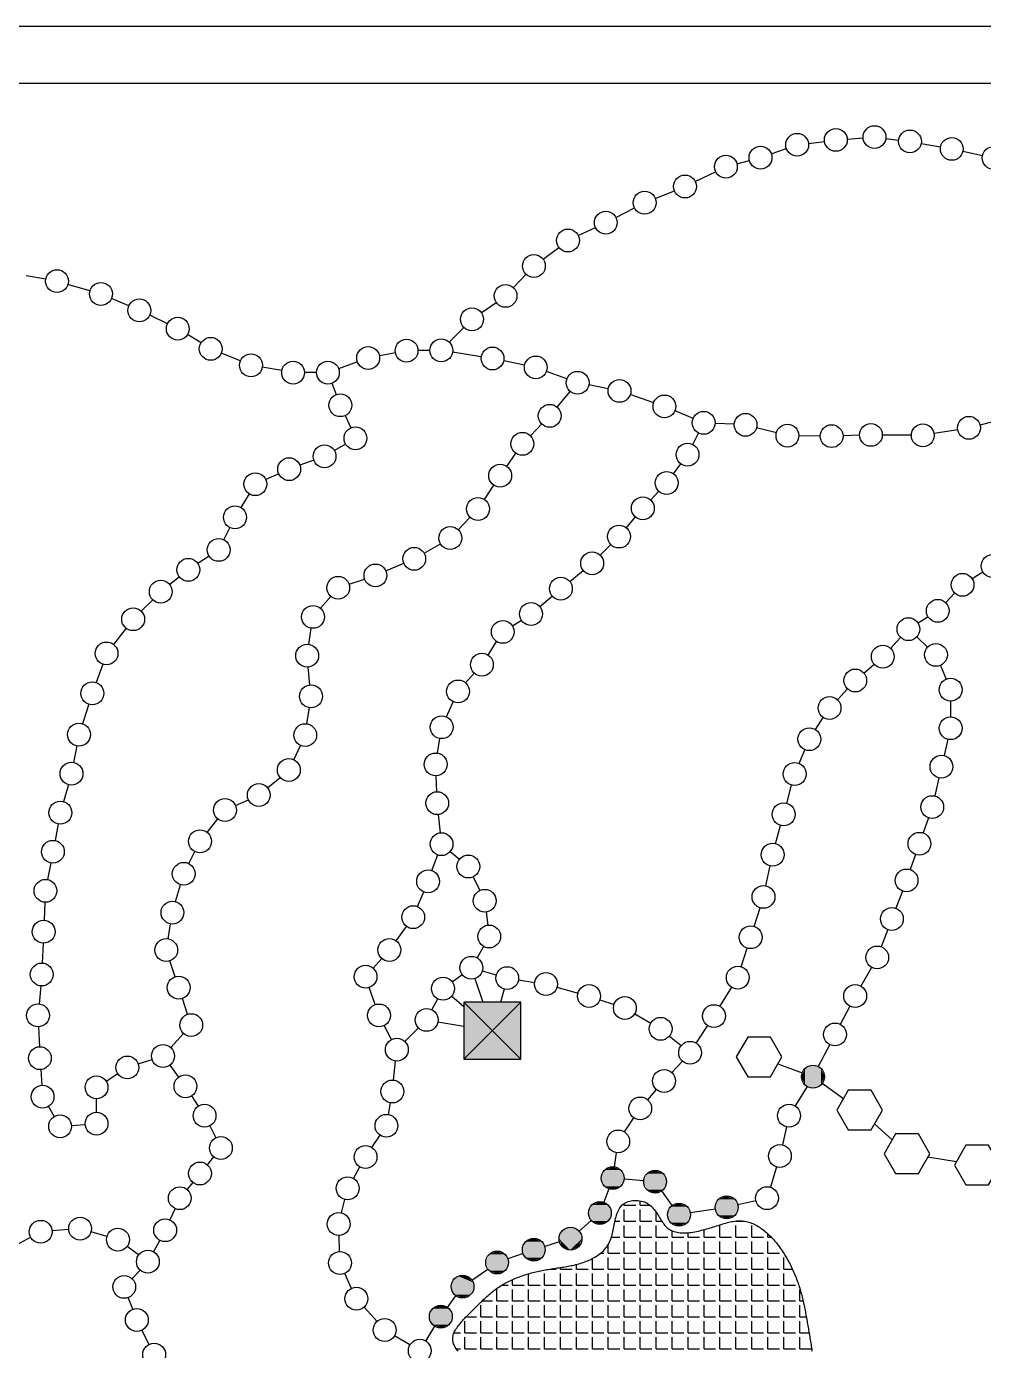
# Model space of a CAD drawing. Header units: metres. Extents: x -25 to 1525, y -25 to 1075.
# Drawn here: x 262 to 681, y 495 to 1075 of the extents above; entities that cross this region are included whole.
import ezdxf

# ---------------------------------------------------------------- set-up
doc = ezdxf.new("R2010")
doc.units = ezdxf.units.M
doc.header["$MEASUREMENT"] = 0
doc.layers.get('0').update_dxf_attribs({"linetype": 'CONTINUOUS'})
for name, color, linetype in [('REDROAD', 1, 'CONTINUOUS'), ('SMALLROAD', 7, 'CONTINUOUS'), ('TELEPORT', 3, 'CONTINUOUS'), ('WATER', 5, 'CONTINUOUS')]:
    doc.layers.add(name, color=color, linetype=linetype)

# ---------------------------------------------------------------- blocks, each defined once
blk = doc.blocks.new('*U6')
at = {"layer": 'REDROAD', "linetype": 'Continuous'}
for points in [[(601.54, 615.11), (603, 611.58), (603, 618.65)], [(603, 618.65), (606.54, 610.11), (606.54, 620.11)], [(606.54, 610.11), (603, 618.65), (603, 611.58)], [(606.54, 620.11), (610.07, 611.58), (610.07, 618.65)], [(610.07, 611.58), (606.54, 620.11), (606.54, 610.11)], [(611.54, 615.11), (610.07, 618.65), (610.07, 611.58)]]:
    blk.add_solid(points, dxfattribs=at)
blk = doc.blocks.new('*U19')
at = {"layer": 'WATER', "linetype": 'Continuous'}
for points in [[(522.34, 574.2), (513.81, 570.67), (523.81, 570.67)], [(515.27, 574.2), (513.81, 570.67), (522.34, 574.2)], [(518.81, 575.67), (515.27, 574.2), (522.34, 574.2)], [(537.39, 574.12), (533.85, 572.66), (540.92, 572.66)], [(513.81, 570.67), (515.27, 567.13), (523.81, 570.67)], [(523.81, 570.67), (515.27, 567.13), (522.34, 567.13)], [(540.92, 572.66), (532.39, 569.12), (542.39, 569.12)], [(533.85, 572.66), (532.39, 569.12), (540.92, 572.66)], [(532.39, 569.12), (533.85, 565.59), (542.39, 569.12)], [(542.39, 569.12), (533.85, 565.59), (540.92, 565.59)], [(515.27, 567.13), (518.81, 565.67), (522.34, 567.13)], [(533.85, 565.59), (537.39, 564.12), (540.92, 565.59)], [(568.73, 562.88), (565.2, 561.42), (572.27, 561.42)], [(516.72, 558.94), (508.18, 555.41), (518.18, 555.41)], [(509.65, 558.94), (508.18, 555.41), (516.72, 558.94)], [(513.18, 560.41), (509.65, 558.94), (516.72, 558.94)], [(551.37, 558.2), (542.83, 554.67), (552.83, 554.67)], [(544.3, 558.2), (542.83, 554.67), (551.37, 558.2)], [(547.83, 559.67), (544.3, 558.2), (551.37, 558.2)], [(572.27, 561.42), (563.73, 557.88), (573.73, 557.88)], [(565.2, 561.42), (563.73, 557.88), (572.27, 561.42)], [(563.73, 557.88), (565.2, 554.35), (573.73, 557.88)], [(573.73, 557.88), (565.2, 554.35), (572.27, 554.35)], [(508.18, 555.41), (509.65, 551.87), (518.18, 555.41)], [(518.18, 555.41), (509.65, 551.87), (516.72, 551.87)], [(509.65, 551.87), (513.18, 550.41), (516.72, 551.87)], [(542.83, 554.67), (544.3, 551.13), (552.83, 554.67)], [(552.83, 554.67), (544.3, 551.13), (551.37, 551.13)], [(544.3, 551.13), (547.83, 549.67), (551.37, 551.13)], [(565.2, 554.35), (568.73, 552.88), (572.27, 554.35)], [(496.71, 547.62), (495.32, 544.17), (500.1, 539.17)], [(500.1, 549.16), (496.71, 547.62), (500.1, 539.17)], [(500.1, 549.16), (500.1, 539.17), (503.78, 547.78)], [(503.78, 547.78), (500.1, 539.17), (505.32, 544.17)], [(487.78, 542.88), (479.25, 539.35), (489.25, 539.35)], [(480.71, 542.88), (479.25, 539.35), (487.78, 542.88)], [(479.25, 539.35), (480.71, 535.81), (489.25, 539.35)], [(484.25, 544.35), (480.71, 542.88), (487.78, 542.88)], [(489.25, 539.35), (480.71, 535.81), (487.78, 535.81)], [(495.32, 544.17), (496.71, 540.71), (500.1, 539.17)], [(505.32, 544.17), (500.1, 539.17), (503.78, 540.55)], [(471.71, 537.26), (463.17, 533.73), (473.17, 533.73)], [(464.64, 537.26), (463.17, 533.73), (471.71, 537.26)], [(463.17, 533.73), (464.64, 530.19), (473.17, 533.73)], [(468.17, 538.73), (464.64, 537.26), (471.71, 537.26)], [(473.17, 533.73), (464.64, 530.19), (471.71, 530.19)], [(480.71, 535.81), (484.25, 534.35), (487.78, 535.81)], [(451.11, 527.79), (448.4, 525), (457.71, 525)], [(457.71, 525), (455, 527.79), (451.11, 527.79)], [(464.64, 530.19), (468.17, 528.73), (471.71, 530.19)], [(457.97, 524.11), (448.05, 523.18), (458.05, 523.18)], [(448.14, 524.11), (448.05, 523.18), (457.97, 524.11)], [(448.05, 523.18), (449.52, 519.65), (458.05, 523.18)], [(448.14, 524.11), (457.71, 525), (448.4, 525)], [(457.71, 525), (448.14, 524.11), (457.97, 524.11)], [(458.05, 523.18), (449.52, 519.65), (456.59, 519.65)], [(449.52, 519.65), (453.05, 518.18), (456.59, 519.65)], [(447.06, 513.57), (438.52, 510.03), (448.52, 510.03)], [(439.99, 513.57), (438.52, 510.03), (447.06, 513.57)], [(443.52, 515.03), (439.99, 513.57), (447.06, 513.57)], [(438.52, 510.03), (439.99, 506.5), (448.52, 510.03)], [(448.52, 510.03), (439.99, 506.5), (447.06, 506.5)], [(439.99, 506.5), (443.52, 505.03), (447.06, 506.5)]]:
    blk.add_solid(points, dxfattribs=at)
blk = doc.blocks.new('*X23')
at = {"color": 0}
for p, q in [((523.87, 558.8), (523.87, 559.6)), ((523.87, 558.8), (528.95, 558.8)), ((523.87, 551.82), (523.87, 556.89)), ((530.86, 558.8), (530.86, 560.74)), ((530.86, 558.8), (535.19, 558.8)), ((530.86, 551.82), (530.86, 556.89)), ((519.83, 551.82), (521.97, 551.82)), ((523.87, 551.82), (528.95, 551.82)), ((530.86, 551.82), (535.94, 551.82)), ((537.84, 551.82), (537.84, 555.74)), ((537.84, 551.82), (540.33, 551.82)), ((572.77, 551.82), (572.77, 551.89)), ((572.77, 551.82), (576.56, 551.82)), ((523.87, 544.83), (523.87, 549.91)), ((530.86, 544.83), (530.86, 549.91)), ((537.84, 544.83), (537.84, 549.91)), ((544.83, 544.83), (544.83, 547.6)), ((551.82, 544.83), (551.82, 546.77)), ((558.8, 544.83), (558.8, 548.11)), ((565.78, 544.83), (565.78, 549.91)), ((572.77, 544.83), (572.77, 549.91)), ((579.75, 544.83), (579.75, 549.91)), ((586.74, 544.83), (586.74, 546.3)), ((516.89, 537.84), (516.89, 541.67)), ((518.25, 544.83), (521.97, 544.83)), ((523.87, 544.83), (528.95, 544.83)), ((523.87, 537.84), (523.87, 542.92)), ((530.86, 544.83), (535.94, 544.83)), ((530.86, 537.84), (530.86, 542.92)), ((537.84, 544.83), (542.92, 544.83)), ((537.84, 537.84), (537.84, 542.92)), ((544.83, 544.83), (549.91, 544.83)), ((544.83, 537.84), (544.83, 542.92)), ((551.82, 544.83), (556.89, 544.83)), ((551.82, 537.84), (551.82, 542.92)), ((558.8, 544.83), (563.88, 544.83)), ((558.8, 537.84), (558.8, 542.92)), ((565.78, 544.83), (570.87, 544.83)), ((565.78, 537.84), (565.78, 542.92)), ((572.77, 544.83), (577.85, 544.83)), ((572.77, 537.84), (572.77, 542.92)), ((579.75, 537.84), (579.75, 542.92)), ((579.75, 544.83), (584.84, 544.83)), ((586.74, 544.83), (588.23, 544.83)), ((586.74, 537.84), (586.74, 542.92)), ((509.9, 530.86), (509.9, 535.46)), ((513.56, 537.84), (514.98, 537.84)), ((516.89, 537.84), (521.97, 537.84)), ((516.89, 530.86), (516.89, 535.94)), ((523.87, 537.84), (528.95, 537.84)), ((523.87, 530.86), (523.87, 535.94)), ((530.86, 537.84), (535.94, 537.84)), ((530.86, 530.86), (530.86, 535.94)), ((537.84, 537.84), (542.92, 537.84)), ((537.84, 530.86), (537.84, 535.94)), ((544.83, 537.84), (549.91, 537.84)), ((544.83, 530.86), (544.83, 535.94)), ((551.82, 537.84), (556.89, 537.84)), ((551.82, 530.86), (551.82, 535.94)), ((558.8, 537.84), (563.88, 537.84)), ((558.8, 530.86), (558.8, 535.94)), ((565.78, 537.84), (570.87, 537.84)), ((565.78, 530.86), (565.78, 535.94)), ((572.77, 537.84), (577.85, 537.84)), ((572.77, 530.86), (572.77, 535.94)), ((579.75, 530.86), (579.75, 535.94)), ((579.75, 537.84), (584.84, 537.84)), ((586.74, 537.84), (591.82, 537.84)), ((586.74, 530.86), (586.74, 535.94)), ((593.73, 530.86), (593.73, 535.94)), ((481.96, 525), (481.96, 528.8)), ((488.95, 525), (488.95, 528.95)), ((491.5, 530.86), (494.03, 530.86)), ((495.93, 530.86), (500.1, 530.86)), ((495.93, 530.86), (495.93, 531.52)), ((495.93, 525), (495.93, 528.95)), ((500.1, 530.86), (501.01, 530.86)), ((502.92, 530.86), (502.92, 532.87)), ((502.92, 530.86), (508, 530.86)), ((502.92, 525), (502.92, 528.95)), ((509.9, 530.86), (514.98, 530.86)), ((509.9, 525), (509.9, 528.95)), ((516.89, 530.86), (521.97, 530.86)), ((516.89, 525), (516.89, 528.95)), ((523.87, 530.86), (528.95, 530.86)), ((523.87, 525), (523.87, 528.95)), ((530.86, 530.86), (535.94, 530.86)), ((530.86, 525), (530.86, 528.95)), ((537.84, 530.86), (542.92, 530.86)), ((537.84, 525), (537.84, 528.95)), ((544.83, 530.86), (549.91, 530.86)), ((544.83, 525), (544.83, 528.95)), ((551.82, 530.86), (556.89, 530.86)), ((551.82, 525), (551.82, 528.95)), ((558.8, 530.86), (563.88, 530.86)), ((558.8, 525), (558.8, 528.95)), ((565.78, 530.86), (570.87, 530.86)), ((565.78, 525), (565.78, 528.95)), ((572.77, 530.86), (577.85, 530.86)), ((572.77, 525), (572.77, 528.95)), ((579.75, 530.86), (584.84, 530.86)), ((579.75, 525), (579.75, 528.95)), ((586.74, 530.86), (591.82, 530.86)), ((586.74, 525), (586.74, 528.95)), ((593.73, 530.86), (597.51, 530.86)), ((593.73, 525), (593.73, 528.95)), ((467.99, 516.89), (467.99, 521.97)), ((470.36, 523.87), (473.07, 523.87)), ((474.98, 525), (474.98, 526.27)), ((474.98, 523.87), (474.98, 525)), ((474.98, 523.87), (480.06, 523.87)), ((474.98, 516.89), (474.98, 521.97)), ((481.96, 523.87), (487.04, 523.87)), ((481.96, 523.87), (481.96, 525)), ((481.96, 516.89), (481.96, 521.97)), ((488.95, 523.87), (488.95, 525)), ((488.95, 523.87), (494.03, 523.87)), ((488.95, 516.89), (488.95, 521.97)), ((495.93, 523.87), (495.93, 525)), ((495.93, 523.87), (500.1, 523.87)), ((495.93, 516.89), (495.93, 521.97)), ((500.1, 523.87), (501.01, 523.87)), ((502.92, 523.87), (502.92, 525)), ((502.92, 523.87), (508, 523.87)), ((502.92, 516.89), (502.92, 521.97)), ((509.9, 523.87), (509.9, 525)), ((509.9, 523.87), (514.98, 523.87)), ((509.9, 516.89), (509.9, 521.97)), ((516.89, 523.87), (516.89, 525)), ((516.89, 523.87), (521.97, 523.87)), ((516.89, 516.89), (516.89, 521.97)), ((523.87, 523.87), (528.95, 523.87)), ((523.87, 523.87), (523.87, 525)), ((523.87, 516.89), (523.87, 521.97)), ((530.86, 523.87), (530.86, 525)), ((530.86, 523.87), (535.94, 523.87)), ((530.86, 516.89), (530.86, 521.97)), ((537.84, 523.87), (537.84, 525)), ((537.84, 523.87), (542.92, 523.87)), ((537.84, 516.89), (537.84, 521.97)), ((544.83, 523.87), (544.83, 525)), ((544.83, 523.87), (549.91, 523.87)), ((544.83, 516.89), (544.83, 521.97)), ((551.82, 523.87), (551.82, 525)), ((551.82, 523.87), (556.89, 523.87)), ((551.82, 516.89), (551.82, 521.97)), ((558.8, 523.87), (558.8, 525)), ((558.8, 523.87), (563.88, 523.87)), ((558.8, 516.89), (558.8, 521.97)), ((565.78, 523.87), (565.78, 525)), ((565.78, 523.87), (570.87, 523.87)), ((565.78, 516.89), (565.78, 521.97)), ((572.77, 523.87), (572.77, 525)), ((572.77, 523.87), (577.85, 523.87)), ((572.77, 516.89), (572.77, 521.97)), ((579.75, 523.87), (579.75, 525)), ((579.75, 523.87), (584.84, 523.87)), ((579.75, 516.89), (579.75, 521.97)), ((586.74, 523.87), (586.74, 525)), ((586.74, 523.87), (591.82, 523.87)), ((586.74, 516.89), (586.74, 521.97)), ((593.73, 523.87), (593.73, 525)), ((593.73, 523.87), (598.81, 523.87)), ((593.73, 516.89), (593.73, 521.97)), ((600.71, 516.89), (600.71, 521.97)), ((461.63, 516.89), (466.09, 516.89)), ((467.99, 516.89), (473.07, 516.89)), ((474.98, 516.89), (480.06, 516.89)), ((481.96, 516.89), (487.04, 516.89)), ((488.95, 516.89), (494.03, 516.89)), ((495.93, 516.89), (500.1, 516.89)), ((500.1, 516.89), (501.01, 516.89)), ((502.92, 516.89), (508, 516.89)), ((509.9, 516.89), (514.98, 516.89)), ((516.89, 516.89), (521.97, 516.89)), ((523.87, 516.89), (528.95, 516.89)), ((530.86, 516.89), (535.94, 516.89)), ((537.84, 516.89), (542.92, 516.89)), ((544.83, 516.89), (549.91, 516.89)), ((551.82, 516.89), (556.89, 516.89)), ((558.8, 516.89), (563.88, 516.89)), ((565.78, 516.89), (570.87, 516.89)), ((572.77, 516.89), (577.85, 516.89)), ((579.75, 516.89), (584.84, 516.89)), ((586.74, 516.89), (591.82, 516.89)), ((593.73, 516.89), (598.81, 516.89)), ((600.71, 516.89), (602.2, 516.89)), ((461.01, 509.9), (461.01, 514.98)), ((467.99, 509.9), (467.99, 514.98)), ((474.98, 509.9), (474.98, 514.98)), ((481.96, 509.9), (481.96, 514.98)), ((488.95, 509.9), (488.95, 514.98)), ((495.93, 509.9), (495.93, 514.98)), ((502.92, 509.9), (502.92, 514.98)), ((509.9, 509.9), (509.9, 514.98)), ((516.89, 509.9), (516.89, 514.98)), ((523.87, 509.9), (523.87, 514.98)), ((530.86, 509.9), (530.86, 514.98)), ((537.84, 509.9), (537.84, 514.98)), ((544.83, 509.9), (544.83, 514.98)), ((551.82, 509.9), (551.82, 514.98)), ((558.8, 509.9), (558.8, 514.98)), ((565.78, 509.9), (565.78, 514.98)), ((572.77, 509.9), (572.77, 514.98)), ((579.75, 509.9), (579.75, 514.98)), ((586.74, 509.9), (586.74, 514.98)), ((593.73, 509.9), (593.73, 514.98)), ((600.71, 509.9), (600.71, 514.98)), ((454.02, 502.92), (454.02, 508)), ((454.58, 509.9), (459.11, 509.9)), ((461.01, 509.9), (466.09, 509.9)), ((461.01, 502.92), (461.01, 508)), ((467.99, 509.9), (473.07, 509.9)), ((467.99, 502.92), (467.99, 508)), ((474.98, 509.9), (480.06, 509.9)), ((474.98, 502.92), (474.98, 508)), ((481.96, 509.9), (487.04, 509.9)), ((481.96, 502.92), (481.96, 508)), ((488.95, 509.9), (494.03, 509.9)), ((488.95, 502.92), (488.95, 508)), ((495.93, 509.9), (500.09, 509.9)), ((495.93, 502.92), (495.93, 508)), ((500.09, 509.9), (501.01, 509.9)), ((502.92, 509.9), (508, 509.9)), ((502.92, 502.92), (502.92, 508)), ((509.9, 509.9), (514.98, 509.9)), ((509.9, 502.92), (509.9, 508)), ((516.89, 509.9), (521.97, 509.9)), ((516.89, 502.92), (516.89, 508)), ((523.87, 509.9), (528.95, 509.9)), ((523.87, 502.92), (523.87, 508)), ((530.86, 509.9), (535.94, 509.9)), ((530.86, 502.92), (530.86, 508)), ((537.84, 509.9), (542.92, 509.9)), ((537.84, 502.92), (537.84, 508)), ((544.83, 509.9), (549.91, 509.9)), ((544.83, 502.92), (544.83, 508)), ((551.82, 509.9), (556.89, 509.9)), ((551.82, 502.92), (551.82, 508)), ((558.8, 509.9), (563.88, 509.9)), ((558.8, 502.92), (558.8, 508)), ((565.78, 509.9), (570.87, 509.9)), ((565.78, 502.92), (565.78, 508)), ((572.77, 509.9), (577.85, 509.9)), ((572.77, 502.92), (572.77, 508)), ((579.75, 509.9), (584.84, 509.9)), ((579.75, 502.92), (579.75, 508)), ((586.74, 509.9), (591.82, 509.9)), ((586.74, 502.92), (586.74, 508)), ((593.73, 509.9), (598.81, 509.9)), ((593.73, 502.92), (593.73, 508)), ((600.71, 509.9), (603.61, 509.9)), ((600.71, 502.92), (600.71, 508)), ((449.32, 502.92), (452.12, 502.92)), ((454.02, 502.92), (459.11, 502.92)), ((454.02, 495.93), (454.02, 501.01)), ((461.01, 502.92), (466.09, 502.92)), ((461.01, 495.93), (461.01, 501.01)), ((467.99, 502.92), (473.07, 502.92)), ((467.99, 495.93), (467.99, 501.01)), ((474.98, 502.92), (480.06, 502.92)), ((474.98, 495.93), (474.98, 501.01)), ((481.96, 502.92), (487.04, 502.92)), ((481.96, 495.93), (481.96, 501.01)), ((488.95, 502.92), (494.03, 502.92)), ((488.95, 495.93), (488.95, 501.01)), ((495.93, 502.92), (500.09, 502.92)), ((495.93, 495.93), (495.93, 501.01)), ((500.09, 502.92), (501.01, 502.92)), ((502.92, 502.92), (508, 502.92)), ((502.92, 495.93), (502.92, 501.01)), ((509.9, 502.92), (514.98, 502.92)), ((509.9, 495.93), (509.9, 501.01)), ((516.89, 502.92), (521.97, 502.92)), ((516.89, 495.93), (516.89, 501.01)), ((523.87, 502.92), (528.95, 502.92)), ((523.87, 495.93), (523.87, 501.01)), ((530.86, 502.92), (535.94, 502.92)), ((530.86, 495.93), (530.86, 501.01)), ((537.84, 502.92), (542.92, 502.92)), ((537.84, 495.93), (537.84, 501.01)), ((544.83, 502.92), (549.91, 502.92)), ((544.83, 495.93), (544.83, 501.01)), ((551.82, 502.92), (556.89, 502.92)), ((551.82, 495.93), (551.82, 501.01)), ((558.8, 502.92), (563.88, 502.92)), ((558.8, 495.93), (558.8, 501.01)), ((565.78, 502.92), (570.87, 502.92)), ((565.78, 495.93), (565.78, 501.01)), ((572.77, 502.92), (577.85, 502.92)), ((572.77, 495.93), (572.77, 501.01)), ((579.75, 502.92), (584.84, 502.92)), ((579.75, 495.93), (579.75, 501.01)), ((586.74, 502.92), (591.82, 502.92)), ((586.74, 495.93), (586.74, 501.01)), ((593.73, 502.92), (598.81, 502.92)), ((593.73, 495.93), (593.73, 501.01)), ((600.71, 502.92), (604.84, 502.92)), ((600.71, 495.93), (600.71, 501.01)), ((450.27, 495.93), (452.12, 495.93)), ((454.02, 495.93), (459.11, 495.93)), ((461.01, 495.93), (466.09, 495.93)), ((467.99, 495.93), (473.07, 495.93)), ((474.98, 495.93), (480.06, 495.93)), ((481.96, 495.93), (487.04, 495.93)), ((488.95, 495.93), (494.03, 495.93)), ((495.93, 495.93), (500.09, 495.93)), ((500.09, 495.93), (501.01, 495.93)), ((502.92, 495.93), (508, 495.93)), ((509.9, 495.93), (514.98, 495.93)), ((516.89, 495.93), (521.97, 495.93)), ((523.87, 495.93), (528.95, 495.93)), ((530.86, 495.93), (535.94, 495.93)), ((537.84, 495.93), (542.92, 495.93)), ((544.83, 495.93), (549.91, 495.93)), ((551.82, 495.93), (556.89, 495.93)), ((558.8, 495.93), (563.88, 495.93)), ((565.78, 495.93), (570.87, 495.93)), ((572.77, 495.93), (577.85, 495.93)), ((579.75, 495.93), (584.84, 495.93)), ((586.74, 495.93), (591.82, 495.93)), ((593.73, 495.93), (598.81, 495.93)), ((600.71, 495.93), (605.79, 495.93))]:
    blk.add_line(p, q, dxfattribs=at)
blk = doc.blocks.new('*U33')
at = {"layer": 'TELEPORT', "linetype": 'Continuous'}
for points in [[(478.61, 647.72), (453.61, 647.72), (466.11, 635.22)], [(466.11, 635.22), (453.61, 622.72), (478.61, 622.72)]]:
    blk.add_solid(points, dxfattribs=at)
blk = doc.blocks.new('*U38')
at = {"layer": 'TELEPORT', "color": 6, "linetype": 'Continuous'}
for points in [[(453.61, 647.72), (453.61, 622.72), (466.11, 635.22)], [(478.61, 647.72), (466.11, 635.22), (478.61, 622.72)]]:
    blk.add_solid(points, dxfattribs=at)

msp = doc.modelspace()

# ---------------------------------------------------------------- linework, layer by layer
for points in [[(-25, -25), (1525, -25), (1525, 1075), (-25, 1075)], [(0, 0), (1500, 0), (1500, 1050), (0, 1050)]]:
    msp.add_lwpolyline(points, close=True)
msp.add_polyline3d([(451.05, 494.95, 0), (450.68, 495.38, 0), (450.35, 495.82, 0), (450.04, 496.27, 0), (449.77, 496.71, 0), (449.52, 497.16, 0), (449.31, 497.62, 0), (449.13, 498.07, 0), (448.98, 498.54, 0), (448.87, 499.01, 0), (448.79, 499.48, 0), (448.75, 499.96, 0), (448.75, 500.44, 0), (448.79, 500.93, 0), (448.86, 501.42, 0), (448.98, 501.92, 0), (449.13, 502.43, 0), (449.33, 502.94, 0), (449.56, 503.45, 0), (449.83, 503.97, 0), (450.14, 504.5, 0), (450.48, 505.03, 0), (450.84, 505.56, 0), (451.24, 506.09, 0), (451.65, 506.63, 0), (452.09, 507.17, 0), (452.55, 507.7, 0), (453.02, 508.24, 0), (453.52, 508.78, 0), (454.02, 509.32, 0), (454.54, 509.86, 0), (455.06, 510.39, 0), (455.58, 510.93, 0), (456.12, 511.46, 0), (456.65, 511.99, 0), (457.18, 512.51, 0), (457.71, 513.03, 0), (458.23, 513.55, 0), (458.74, 514.06, 0), (459.25, 514.57, 0), (459.76, 515.07, 0), (460.26, 515.56, 0), (460.76, 516.05, 0), (461.26, 516.54, 0), (461.76, 517.01, 0), (462.25, 517.49, 0), (462.75, 517.95, 0), (463.24, 518.41, 0), (463.74, 518.86, 0), (464.24, 519.3, 0), (464.74, 519.74, 0), (465.24, 520.17, 0), (465.75, 520.59, 0), (466.26, 521, 0), (466.77, 521.41, 0), (467.29, 521.81, 0), (467.82, 522.2, 0), (468.36, 522.58, 0), (468.9, 522.95, 0), (469.45, 523.31, 0), (470.01, 523.66, 0), (470.58, 524.01, 0), (471.15, 524.34, 0), (471.74, 524.67, 0), (472.33, 524.99, 0), (472.93, 525.3, 0), (473.53, 525.6, 0), (474.14, 525.89, 0), (474.76, 526.17, 0), (475.38, 526.45, 0), (476.01, 526.72, 0), (476.64, 526.97, 0), (477.28, 527.23, 0), (477.92, 527.47, 0), (478.57, 527.7, 0), (479.22, 527.93, 0), (479.88, 528.15, 0), (480.53, 528.36, 0), (481.19, 528.57, 0), (481.86, 528.77, 0), (482.52, 528.96, 0), (483.19, 529.14, 0), (483.86, 529.32, 0), (484.53, 529.49, 0), (485.21, 529.65, 0), (485.88, 529.81, 0), (486.56, 529.96, 0), (487.23, 530.1, 0), (487.9, 530.23, 0), (488.58, 530.36, 0), (489.25, 530.49, 0), (489.93, 530.6, 0), (490.6, 530.72, 0), (491.27, 530.82, 0), (491.94, 530.93, 0), (492.61, 531.03, 0), (493.28, 531.13, 0), (493.95, 531.23, 0), (494.62, 531.33, 0), (495.29, 531.43, 0), (495.95, 531.53, 0), (496.62, 531.63, 0), (497.29, 531.74, 0), (497.95, 531.85, 0), (498.62, 531.96, 0), (499.28, 532.08, 0), (499.95, 532.21, 0), (500.61, 532.34, 0), (501.27, 532.48, 0), (501.94, 532.63, 0), (502.6, 532.79, 0), (503.26, 532.97, 0), (503.93, 533.15, 0), (504.59, 533.34, 0), (505.25, 533.55, 0), (505.92, 533.77, 0), (506.58, 534.01, 0), (507.23, 534.26, 0), (507.89, 534.52, 0), (508.54, 534.8, 0), (509.18, 535.1, 0), (509.81, 535.41, 0), (510.43, 535.75, 0), (511.04, 536.09, 0), (511.64, 536.46, 0), (512.22, 536.84, 0), (512.79, 537.25, 0), (513.34, 537.67, 0), (513.87, 538.11, 0), (514.39, 538.57, 0), (514.88, 539.05, 0), (515.34, 539.55, 0), (515.78, 540.08, 0), (516.2, 540.62, 0), (516.59, 541.19, 0), (516.95, 541.78, 0), (517.28, 542.39, 0), (517.58, 543.03, 0), (517.85, 543.68, 0), (518.1, 544.36, 0), (518.32, 545.05, 0), (518.52, 545.75, 0), (518.7, 546.47, 0), (518.88, 547.19, 0), (519.04, 547.92, 0), (519.19, 548.65, 0), (519.34, 549.38, 0), (519.48, 550.11, 0), (519.62, 550.84, 0), (519.77, 551.56, 0), (519.93, 552.27, 0), (520.09, 552.97, 0), (520.27, 553.66, 0), (520.46, 554.33, 0), (520.67, 554.98, 0), (520.9, 555.61, 0), (521.15, 556.21, 0), (521.43, 556.79, 0), (521.74, 557.34, 0), (522.08, 557.86, 0), (522.46, 558.34, 0), (522.88, 558.79, 0), (523.33, 559.2, 0), (523.83, 559.57, 0), (524.38, 559.9, 0), (524.97, 560.18, 0), (525.6, 560.41, 0), (526.26, 560.6, 0), (526.95, 560.75, 0), (527.66, 560.85, 0), (528.38, 560.9, 0), (529.11, 560.91, 0), (529.84, 560.87, 0), (530.57, 560.78, 0), (531.29, 560.65, 0), (532, 560.48, 0), (532.68, 560.25, 0), (533.34, 559.98, 0), (533.96, 559.66, 0), (534.55, 559.29, 0), (535.1, 558.88, 0), (535.62, 558.43, 0), (536.11, 557.95, 0), (536.57, 557.43, 0), (537.01, 556.89, 0), (537.43, 556.33, 0), (537.84, 555.76, 0), (538.23, 555.17, 0), (538.61, 554.57, 0), (538.98, 553.97, 0), (539.35, 553.36, 0), (539.72, 552.77, 0), (540.09, 552.18, 0), (540.47, 551.6, 0), (540.86, 551.05, 0), (541.25, 550.51, 0), (541.66, 550, 0), (542.09, 549.52, 0), (542.54, 549.08, 0), (543.02, 548.68, 0), (543.52, 548.32, 0), (544.04, 548, 0), (544.59, 547.71, 0), (545.16, 547.47, 0), (545.75, 547.26, 0), (546.36, 547.09, 0), (546.98, 546.94, 0), (547.63, 546.84, 0), (548.29, 546.75, 0), (548.96, 546.7, 0), (549.65, 546.68, 0), (550.35, 546.68, 0), (551.06, 546.71, 0), (551.78, 546.76, 0), (552.5, 546.83, 0), (553.24, 546.93, 0), (553.98, 547.04, 0), (554.73, 547.17, 0), (555.47, 547.31, 0), (556.22, 547.47, 0), (556.98, 547.64, 0), (557.73, 547.83, 0), (558.48, 548.02, 0), (559.22, 548.23, 0), (559.97, 548.44, 0), (560.7, 548.65, 0), (561.43, 548.88, 0), (562.16, 549.1, 0), (562.87, 549.33, 0), (563.58, 549.55, 0), (564.28, 549.78, 0), (564.98, 550, 0), (565.67, 550.22, 0), (566.35, 550.43, 0), (567.03, 550.64, 0), (567.7, 550.83, 0), (568.37, 551.02, 0), (569.03, 551.19, 0), (569.68, 551.35, 0), (570.33, 551.5, 0), (570.98, 551.63, 0), (571.62, 551.74, 0), (572.25, 551.83, 0), (572.88, 551.9, 0), (573.51, 551.95, 0), (574.14, 551.98, 0), (574.76, 551.98, 0), (575.37, 551.95, 0), (575.99, 551.89, 0), (576.6, 551.81, 0), (577.21, 551.7, 0), (577.81, 551.56, 0), (578.41, 551.39, 0), (579.01, 551.2, 0), (579.6, 550.98, 0), (580.19, 550.74, 0), (580.77, 550.48, 0), (581.35, 550.19, 0), (581.92, 549.88, 0), (582.49, 549.55, 0), (583.06, 549.2, 0), (583.62, 548.82, 0), (584.17, 548.43, 0), (584.72, 548.02, 0), (585.26, 547.59, 0), (585.8, 547.14, 0), (586.33, 546.68, 0), (586.85, 546.2, 0), (587.37, 545.7, 0), (587.88, 545.19, 0), (588.39, 544.66, 0), (588.89, 544.13, 0), (589.38, 543.58, 0), (589.86, 543.01, 0), (590.34, 542.44, 0), (590.81, 541.85, 0), (591.27, 541.26, 0), (591.72, 540.66, 0), (592.17, 540.04, 0), (592.6, 539.42, 0), (593.03, 538.8, 0), (593.45, 538.16, 0), (593.86, 537.52, 0), (594.27, 536.88, 0), (594.66, 536.23, 0), (595.04, 535.58, 0), (595.42, 534.92, 0), (595.78, 534.26, 0), (596.14, 533.61, 0), (596.48, 532.95, 0), (596.82, 532.28, 0), (597.14, 531.62, 0), (597.46, 530.97, 0), (597.76, 530.31, 0), (598.06, 529.65, 0), (598.34, 529, 0), (598.62, 528.35, 0), (598.88, 527.7, 0), (599.14, 527.04, 0), (599.39, 526.4, 0), (599.63, 525.75, 0), (599.86, 525.1, 0), (600.08, 524.45, 0), (600.3, 523.81, 0), (600.51, 523.16, 0), (600.71, 522.51, 0), (600.9, 521.87, 0), (601.09, 521.22, 0), (601.27, 520.58, 0), (601.45, 519.93, 0), (601.62, 519.28, 0), (601.78, 518.64, 0), (601.94, 517.99, 0), (602.1, 517.34, 0), (602.25, 516.69, 0), (602.39, 516.04, 0), (602.54, 515.39, 0), (602.68, 514.74, 0), (602.81, 514.09, 0), (602.95, 513.43, 0), (603.08, 512.77, 0), (603.2, 512.12, 0), (603.33, 511.46, 0), (603.45, 510.79, 0), (603.57, 510.13, 0), (603.69, 509.46, 0), (603.81, 508.8, 0), (603.93, 508.12, 0), (604.05, 507.45, 0), (604.17, 506.77, 0), (604.29, 506.1, 0), (604.41, 505.41, 0), (604.52, 504.73, 0), (604.64, 504.04, 0), (604.76, 503.35, 0), (604.88, 502.66, 0), (605, 501.97, 0), (605.11, 501.27, 0), (605.23, 500.57, 0), (605.34, 499.87, 0), (605.45, 499.17, 0), (605.56, 498.47, 0), (605.67, 497.77, 0), (605.77, 497.06, 0), (605.88, 496.36, 0), (605.97, 495.65, 0), (606.07, 494.94, 0)])
at = {"layer": 'REDROAD'}
for p, q in [((591.19, 620.71), (601.84, 616.82)), ((610.6, 612.2), (619.89, 605.54)), ((641.21, 587.38), (633.5, 594.47)), ((669.35, 577.88), (656.89, 579.9))]:
    msp.add_line(p, q, dxfattribs=at)
for points in [[(577.93, 632.38), (572.93, 623.72), (577.93, 615.06), (587.93, 615.06), (592.93, 623.72), (587.93, 632.38)], [(621.97, 609.13), (616.97, 600.47), (621.97, 591.81), (631.97, 591.81), (636.97, 600.47), (631.97, 609.13)], [(642.74, 590.04), (637.74, 581.38), (642.74, 572.72), (652.74, 572.72), (657.74, 581.38), (652.74, 590.04)], [(673.49, 585.06), (668.49, 576.4), (673.49, 567.74), (683.49, 567.74), (688.49, 576.4), (683.49, 585.06)]]:
    msp.add_lwpolyline(points, close=True, dxfattribs=at)
msp.add_circle((606.54, 615.11), 5, dxfattribs=at)
at = {"layer": 'SMALLROAD'}
for p, q in [((588.27, 1019.22), (594.89, 1021.54)), ((604.57, 1023.82), (611.58, 1024.7)), ((621.53, 1025.69), (628.5, 1026.19)), ((638.45, 1025.94), (644.03, 1025.26)), ((653.92, 1023.78), (662.42, 1022.27)), ((573.23, 1014.85), (578.71, 1016.29)), ((672.23, 1020.34), (680.8, 1018.49)), ((554.98, 1007.1), (563.89, 1011.41)), ((537.43, 999.7), (545.83, 1003.07)), ((520.24, 991.38), (528.35, 995.55)), ((503.72, 983.4), (511.27, 986.96)), ((488.29, 973.1), (495.2, 978.27)), ((270.48, 964.33), (261.89, 965.83)), ((475.31, 960.65), (480.85, 966.48)), ((289.84, 959.27), (280.2, 962.08)), ((306.88, 952.63), (299.24, 955.9)), ((461.26, 949.62), (467.77, 954.16)), ((323.8, 944.8), (315.99, 948.51)), ((338.48, 936.45), (332.58, 940.05)), ((447.23, 936.7), (453.65, 943.2)), ((355.75, 928.52), (347.37, 931.95)), ((406.99, 928.13), (398.75, 925.14)), ((423.61, 932.11), (416.6, 930.77)), ((438.72, 933.11), (433.52, 933.08)), ((461.23, 930.38), (448.66, 932.37)), ((480.23, 926.7), (471.07, 928.59)), ((373.89, 924.29), (365.31, 925.78)), ((389.05, 923.43), (383.82, 923.43)), ((498.74, 920.69), (489.82, 923.97)), ((395.84, 918.76), (397.73, 913.82)), ((516.88, 916.37), (508.35, 918.02)), ((494.45, 908.32), (500.21, 915.15)), ((536.76, 910.24), (526.52, 913.78)), ((401.58, 904.6), (404.04, 899.2)), ((554.06, 903.36), (546.1, 906.68)), ((482.73, 895.81), (487.73, 900.93)), ((572.01, 900.79), (563.67, 901.19)), ((590.5, 897.07), (581.84, 899.3)), ((689, 902.86), (679.7, 900.48)), ((553.86, 891.96), (556.41, 896.97)), ((609.7, 895.66), (600.35, 895.77)), ((626.91, 895.99), (619.69, 895.76)), ((649.64, 895.97), (636.9, 896.09)), ((669.92, 898.43), (659.57, 896.73)), ((401.79, 892.13), (396.9, 889.27)), ((472.38, 882.38), (476.38, 888.13)), ((387.89, 885.05), (381.79, 882.84)), ((545.43, 879.13), (548.63, 883.48)), ((372.52, 879.12), (366.82, 876.58)), ((359.63, 870.29), (355.97, 864.32)), ((462.58, 867.88), (466.75, 874.12)), ((535.44, 867.66), (539.03, 871.47)), ((451.11, 854.6), (456.36, 860.1)), ((524.79, 855.45), (528.79, 860.2)), ((351.12, 855.58), (348.47, 850.27)), ((436.2, 844.37), (443.33, 848.48)), ((513.36, 843.42), (518.03, 848.09)), ((342.05, 843.05), (337.09, 839.8)), ((419.47, 836.56), (427.28, 839.91)), ((500, 831.94), (505.93, 836.74)), ((680.96, 836.08), (676.27, 833.14)), ((328.99, 833.95), (324.76, 830.59)), ((403.31, 830.76), (410.12, 833.02)), ((317.3, 823.95), (312.3, 818.96)), ((390.8, 820.23), (395.29, 825.41)), ((486.87, 820.95), (492.3, 825.56)), ((668.59, 826.86), (664.66, 822.73)), ((474.88, 812.55), (478.83, 815.04)), ((656.97, 816.46), (652.6, 813.72)), ((305.69, 811.48), (300.18, 804.4)), ((385.71, 804.42), (386.78, 811.51)), ((640.51, 802.68), (644.94, 807.42)), ((652.01, 807.66), (656.74, 803.23)), ((464.2, 799.75), (467.97, 805.67)), ((295.42, 795.74), (292.54, 787.69)), ((386.2, 786.63), (385.45, 794.5)), ((628.82, 791.86), (633.32, 795.76)), ((662.33, 795.21), (664.88, 789.16)), ((454.39, 787.53), (458.19, 791.8)), ((617.21, 780.2), (621.63, 784.93)), ((289.32, 778.22), (286.55, 769.65)), ((445.97, 772.69), (448.98, 779.25)), ((666.82, 779.56), (666.82, 772.69)), ((384.87, 769.61), (385.93, 776.7)), ((607.67, 767.09), (611.07, 772.35)), ((284.08, 759.99), (282.69, 752.71)), ((379.07, 753.91), (382, 760.14)), ((442.07, 756.78), (443.1, 763.21)), ((665.66, 762.83), (663.96, 755.69)), ((600.46, 752.24), (603.01, 758.28)), ((280.38, 742.99), (278.24, 735.5)), ((367.63, 741.63), (373.1, 746.18)), ((441.74, 739.88), (441.47, 746.84)), ((595.02, 734.79), (597.2, 742.81)), ((661.69, 745.95), (659.89, 738.04)), ((353.56, 733.89), (359.22, 736.4)), ((275.93, 725.78), (274.54, 718.51)), ((341.16, 722.07), (345.87, 727.96)), ((443.31, 721.89), (442.46, 729.91)), ((590.19, 717.12), (592.38, 725.14)), ((657.13, 728.44), (654.81, 721.82)), ((333.14, 708.41), (335.79, 713.7)), ((447.68, 713.72), (451.74, 710.34)), ((272.66, 708.68), (271.28, 701.41)), ((439.65, 705.32), (442.14, 712.22)), ((585.92, 698.71), (587.81, 707.41)), ((651.5, 712.38), (649.18, 705.76)), ((457.74, 702.63), (460.6, 696.65)), ((327.37, 691.76), (329.51, 699.13)), ((433.35, 689.58), (436.03, 696)), ((645.75, 696.37), (642.88, 688.85)), ((270.11, 691.5), (269.75, 683.57)), ((463.38, 687.18), (464.1, 681.45)), ((580.75, 680.93), (583.34, 689.06)), ((324.06, 675.47), (325.15, 682.03)), ((423.93, 674.66), (428.49, 680.92)), ((639.32, 679.5), (636.45, 671.98)), ((269.31, 673.58), (268.93, 664.84)), ((413.86, 662.61), (417.66, 666.88)), ((462.24, 672.14), (459.37, 667.13)), ((575.12, 663.26), (577.71, 671.4)), ((327.13, 658.85), (324.82, 665.79)), ((461.69, 661.4), (467.8, 659.64)), ((632.19, 662.97), (627.51, 654.79)), ((448.51, 656.62), (452.86, 659.82)), ((458.47, 658.05), (461.93, 647.72)), ((477.55, 657.5), (484.64, 656.41)), ((268.26, 654.87), (267.53, 646.91)), ((414.78, 646.64), (412.18, 654.15)), ((448.29, 650.41), (453.61, 645.88)), ((471.25, 653.45), (469.63, 647.72)), ((494.4, 654.31), (503.64, 651.74)), ((565.79, 645.88), (570.97, 654.24)), ((332.61, 642.43), (330.3, 649.37)), ((439.63, 644.39), (442.16, 649.23)), ((513.2, 648.82), (519.38, 646.76)), ((622.7, 646.02), (618.5, 638.01)), ((442.24, 639.15), (453.61, 637.28)), ((528.45, 642.66), (535.47, 638.56)), ((267.3, 636.94), (267.68, 628.2)), ((325.2, 627.85), (330.82, 634)), ((421.93, 631.35), (418.73, 637.48)), ((427.79, 630.45), (433.77, 636.43)), ((543.68, 632.9), (548.82, 628.72)), ((555.43, 629.76), (560.43, 637.44)), ((613.87, 629.15), (608.85, 619.54)), ((310.96, 620.66), (317.07, 622.63)), ((422.83, 613.58), (423.72, 621.94)), ((544.7, 616.9), (549.31, 621.9)), ((268.25, 618.22), (268.73, 611.31)), ((296.91, 613.16), (302, 616.43)), ((324.8, 620.14), (328.67, 614.9)), ((534.14, 604.96), (538.04, 609.45)), ((603.92, 610.85), (598.67, 602.3)), ((292.71, 599.52), (292.71, 605.45)), ((334.38, 606.7), (337.3, 602.23)), ((420.55, 598.53), (421.44, 603.68)), ((271.63, 602.02), (274.22, 597.64)), ((281.75, 593.71), (287.72, 594.15)), ((342.28, 593.58), (344.93, 588.34)), ((523.99, 590.89), (528.09, 597.02)), ((594.95, 593.16), (593.15, 585.24)), ((413.33, 584.07), (416.92, 589.45)), ((344.01, 580.01), (341.18, 576.56)), ((519.55, 575.61), (520.48, 581.78)), ((405.2, 570.55), (408.07, 575.57)), ((590.58, 575.58), (587.87, 566.68)), ((334.84, 568.83), (332.34, 565.77)), ((532.4, 569.54), (523.79, 570.25)), ((517.08, 565.98), (514.91, 560.1)), ((544.91, 558.72), (540.31, 565.07)), ((327.1, 557.34), (324.85, 552.42)), ((400.02, 555.41), (401.5, 561.36)), ((563.79, 557.12), (552.78, 555.43)), ((581.54, 560.79), (573.61, 558.99)), ((509.42, 552.12), (504.09, 547.46)), ((280.53, 548.16), (273.25, 547.58)), ((297.28, 545.13), (290.32, 547.16)), ((399.19, 538.51), (398.96, 545.56)), ((263.87, 544.79), (257.47, 541.3)), ((311.16, 537.04), (306.1, 540.77)), ((320.37, 543.49), (317.6, 538.46)), ((495.53, 542.73), (489.04, 540.78)), ((479.53, 537.7), (472.89, 535.38)), ((308.26, 526.69), (311.77, 530.43)), ((404.45, 522.4), (401.44, 528.97)), ((457.15, 526.04), (464.07, 530.87)), ((308.58, 513.24), (306.62, 518.38)), ((446.46, 514.08), (450.12, 519.13)), ((415.58, 507.87), (409.89, 514.15)), ((436.92, 499.33), (440.9, 505.78)), ((315.71, 497.87), (312.59, 504.1)), ((429.99, 497.62), (423.24, 501.62))]:
    msp.add_line(p, q, dxfattribs=at)
for centre in [(599.61, 1023.19), (616.54, 1025.33), (633.49, 1026.55), (649, 1024.66), (667.34, 1021.4), (583.55, 1017.57), (685.69, 1017.44), (568.4, 1013.58), (550.47, 1004.93), (532.79, 997.83), (515.79, 989.1), (499.2, 981.27), (484.29, 970.1), (275.4, 963.48), (294.64, 957.87), (471.87, 957.03), (311.48, 950.66), (457.16, 946.76), (328.31, 942.65), (342.74, 933.84), (411.69, 929.84), (428.52, 933.04), (443.72, 933.15), (466.17, 929.6), (360.38, 926.63), (378.82, 923.43), (394.05, 923.43), (485.13, 925.69), (503.44, 918.97), (521.79, 915.42), (399.51, 909.15), (541.48, 908.61), (491.22, 904.5), (558.67, 901.43), (577, 900.55), (406.11, 894.65), (595.35, 895.83), (614.69, 895.6), (631.91, 896.14), (654.64, 895.93), (674.85, 899.24), (479.24, 892.24), (392.59, 886.75), (551.6, 887.5), (377.09, 881.14), (469.52, 878.28), (362.25, 874.56), (542.46, 875.11), (353.35, 860.06), (459.81, 863.72), (532.01, 864.02), (447.66, 850.98), (521.57, 851.63), (346.23, 845.79), (431.87, 841.88), (332.91, 837.06), (509.82, 839.89), (685.19, 838.73), (414.87, 834.6), (672.04, 830.48), (320.84, 827.49), (398.57, 829.19), (496.11, 828.8), (661.21, 819.1), (308.76, 815.42), (387.52, 816.45), (483.05, 817.71), (470.65, 809.89), (648.35, 811.07), (297.11, 800.45), (384.97, 799.48), (461.51, 795.54), (637.1, 799.03), (660.39, 799.81), (451.07, 783.8), (625.05, 788.59), (666.82, 784.56), (290.86, 782.98), (386.67, 781.65), (613.79, 776.54), (443.89, 768.14), (666.82, 767.69), (285.01, 764.9), (384.12, 764.67), (604.95, 762.89), (376.94, 749.38), (441.28, 751.84), (662.8, 750.83), (281.75, 747.8), (598.52, 747.63), (363.79, 738.43), (348.99, 731.86), (441.93, 734.88), (658.78, 733.16), (276.86, 730.7), (593.7, 729.97), (338.03, 718.17), (443.83, 716.92), (653.16, 717.1), (273.6, 713.59), (588.88, 712.3), (330.91, 703.94), (455.58, 707.14), (437.96, 700.62), (647.53, 701.04), (270.34, 696.49), (462.76, 692.14), (584.86, 693.83), (325.97, 686.96), (431.43, 684.96), (641.1, 684.17), (269.53, 678.58), (464.72, 676.48), (579.23, 676.16), (323.23, 670.54), (420.99, 670.61), (456.89, 662.79), (634.67, 667.31), (268.71, 659.85), (410.54, 658.87), (472.61, 658.26), (573.6, 658.49), (328.71, 654.11), (444.49, 653.66), (489.58, 655.65), (508.46, 650.4), (625.02, 650.45), (524.13, 645.18), (267.08, 641.93), (416.42, 641.92), (437.3, 639.96), (563.16, 641.63), (334.19, 637.69), (539.79, 636.05), (616.18, 633.58), (267.9, 623.2), (321.83, 624.16), (424.25, 626.92), (552.71, 625.57), (306.2, 619.13), (292.71, 610.45), (331.65, 610.89), (541.31, 613.23), (269.08, 606.32), (422.3, 608.61), (340.03, 598.04), (530.86, 601.18), (596.06, 598.03), (276.76, 593.34), (292.71, 594.52), (419.69, 593.6), (521.22, 586.73), (347.19, 583.87), (410.55, 579.91), (592.04, 580.37), (338, 572.7), (518.81, 570.67), (537.39, 569.12), (402.72, 566.21), (329.18, 561.89), (568.73, 557.88), (586.41, 561.9), (513.18, 555.41), (547.83, 554.67), (268.26, 547.18), (285.52, 548.56), (322.78, 547.87), (398.8, 550.56), (302.08, 543.73), (500.32, 544.17), (484.25, 539.35), (315.19, 534.08), (399.36, 533.51), (468.17, 533.73), (304.84, 523.05), (453.05, 523.18), (406.54, 517.86), (310.36, 508.57), (443.52, 510.03), (418.94, 504.16), (434.3, 495.08), (317.95, 493.4)]:
    msp.add_circle(centre, 5, dxfattribs=at)
at = {"layer": 'TELEPORT'}
for p, q in [((478.61, 647.72), (453.61, 647.72)), ((453.61, 647.72), (453.61, 622.72)), ((453.61, 622.72), (478.61, 647.72)), ((453.61, 647.72), (478.61, 622.72)), ((478.61, 622.72), (478.61, 647.72)), ((453.61, 622.72), (478.61, 622.72))]:
    msp.add_line(p, q, dxfattribs=at)

# ---------------------------------------------------------------- block references
at = {"layer": 'REDROAD', "linetype": 'Continuous'}
msp.add_blockref('*U6', (0, 0), dxfattribs=at)
at = {"layer": 'TELEPORT', "linetype": 'Continuous'}
msp.add_blockref('*U33', (0, 0), dxfattribs=at)
at = {"layer": 'TELEPORT', "color": 6, "linetype": 'Continuous'}
msp.add_blockref('*U38', (0, 0), dxfattribs=at)
at = {"layer": 'WATER', "linetype": 'Continuous'}
for name in ['*U19', '*X23']:
    msp.add_blockref(name, (0, 0), dxfattribs=at)

doc.saveas('drawing.dxf')
